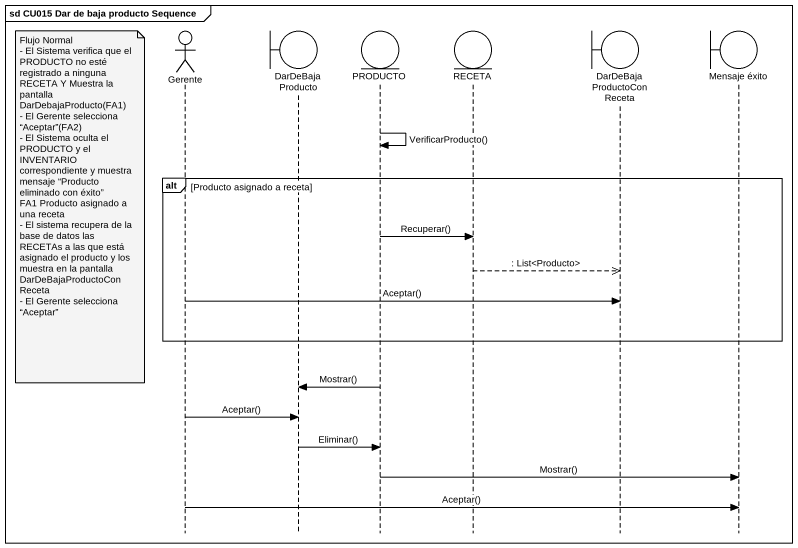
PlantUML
@startuml
mainframe sd CU015 Dar de baja producto Sequence
hide footbox
actor Gerente
boundary DarDeBajaProducto
entity PRODUCTO
entity RECETA
boundary DarDeBajaProductoConReceta
boundary "Mensaje éxito" as Mensaje_éxito

PRODUCTO -> PRODUCTO : VerificarProducto()
alt Producto asignado a receta
  note left of Gerente
    Flujo Normal
    - El Sistema verifica que el PRODUCTO no esté registrado a ninguna RECETA Y Muestra la pantalla DarDebajaProducto(FA1)
    - El Gerente selecciona “Aceptar”(FA2)
    - El Sistema oculta el PRODUCTO y el INVENTARIO correspondiente y muestra mensaje “Producto eliminado con éxito”
    FA1 Producto asignado a una receta
    - El sistema recupera de la base de datos las RECETAs a las que está asignado el producto y los muestra en la pantalla DarDeBajaProductoConReceta
    - El Gerente selecciona “Aceptar”
  end note
  PRODUCTO -> RECETA : Recuperar()
  RECETA -->> DarDeBajaProductoConReceta : : List<Producto>
  Gerente -> DarDeBajaProductoConReceta : Aceptar()
end
PRODUCTO -> DarDeBajaProducto : Mostrar()
Gerente -> DarDeBajaProducto : Aceptar()
DarDeBajaProducto -> PRODUCTO : Eliminar()
PRODUCTO -> Mensaje_éxito : Mostrar()
Gerente -> Mensaje_éxito : Aceptar()
@enduml
